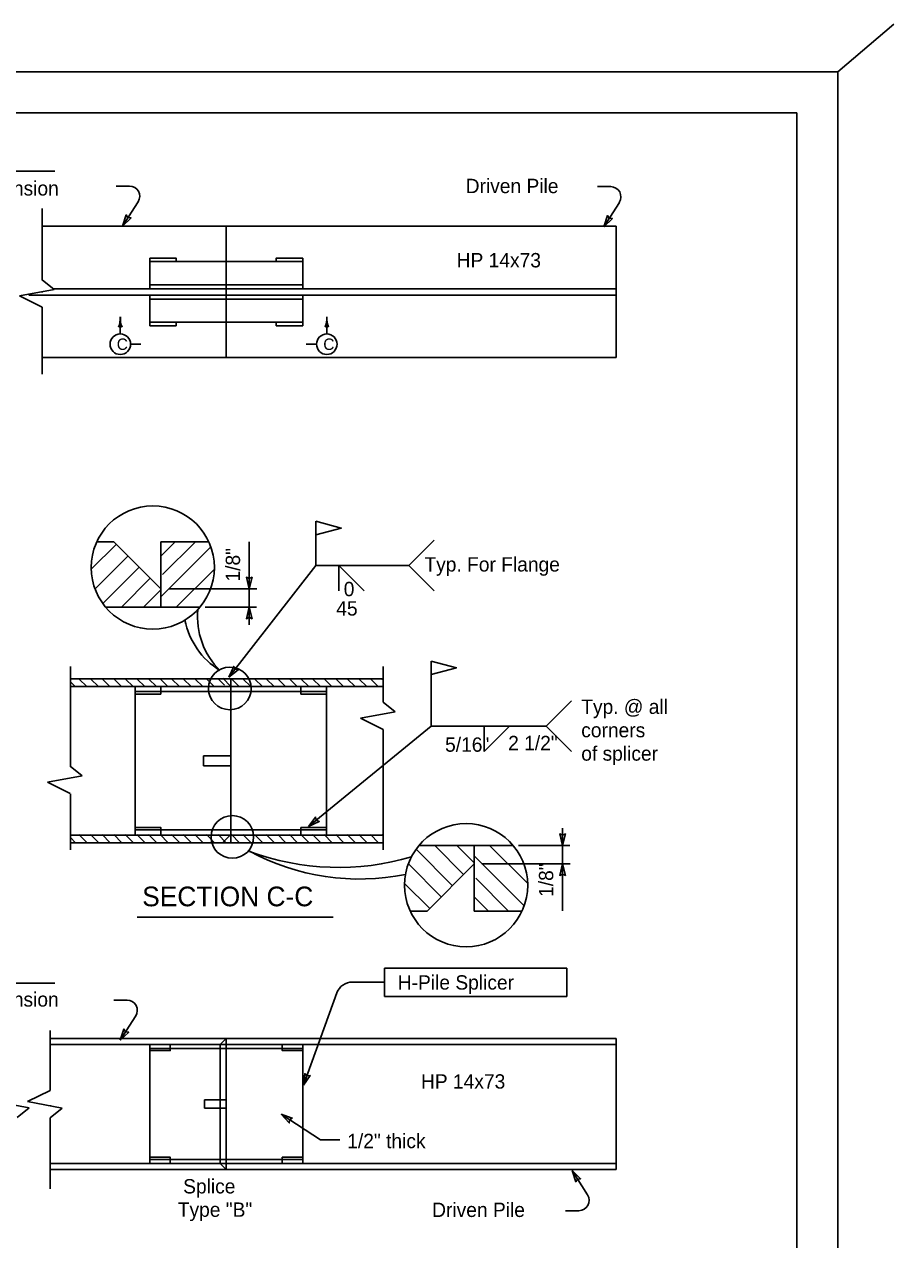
# Model space of a CAD drawing. Extents: x 999.2 to 1036.7, y 999.3 to 1022.6.
# Drawn here: x 1026.08 to 1036.68, y 1007.76 to 1022.58 of the extents above; entities that cross this region are included whole.
import ezdxf

# ---------------------------------------------------------------- set-up
doc = ezdxf.new("R2010")
doc.units = 0
for name, color, linetype in [('01-Slab', 7, 'Continuous'), ('03-Dimensions', 7, 'Continuous'), ('04-Hidden', 7, 'Continuous'), ('10-Sheet Border', 7, 'Continuous'), ('Level 14', 7, 'Continuous'), ('S_PL_Dimens_PR', 7, 'Continuous')]:
    doc.layers.add(name, color=color, linetype=linetype)

msp = doc.modelspace()

# ---------------------------------------------------------------- linework, layer by layer
at = {"layer": '01-Slab'}
for p, q in [((1026.3, 1020.119), (1033.3, 1020.119)), ((1028.545, 1018.519), (1028.545, 1020.119)), ((1033.3, 1019.319), (1033.3, 1020.119)), ((1033.3, 1019.319), (1033.3, 1018.519)), ((1027.253, 1018.806), (1027.253, 1019.014)), ((1027.253, 1019.014), (1027.253, 1018.904)), ((1029.771, 1018.806), (1029.771, 1019.014)), ((1029.771, 1019.014), (1029.771, 1018.904)), ((1027.378, 1018.681), (1027.503, 1018.681)), ((1029.646, 1018.681), (1029.521, 1018.681)), ((1026.3, 1018.519), (1033.3, 1018.519)), ((1026.967, 1016.274), (1027.174, 1016.274)), ((1027.747, 1015.701), (1027.174, 1016.274)), ((1027.747, 1016.274), (1027.747, 1015.474)), ((1027.747, 1016.274), (1028.33, 1016.274)), ((1027.082, 1015.474), (1028.223, 1015.474)), ((1026.644, 1014.603), (1030.458, 1014.603)), ((1028.602, 1014.509), (1028.502, 1014.609)), ((1028.602, 1014.509), (1028.602, 1014.603)), ((1026.644, 1014.509), (1030.458, 1014.509)), ((1027.435, 1014.509), (1029.768, 1014.509)), ((1027.435, 1012.696), (1027.435, 1014.509)), ((1027.435, 1014.446), (1029.768, 1014.446)), ((1029.768, 1012.696), (1029.768, 1014.509)), ((1028.268, 1013.54), (1028.268, 1013.665)), ((1028.268, 1013.665), (1028.601, 1013.665)), ((1028.601, 1013.54), (1028.601, 1013.665)), ((1028.268, 1013.54), (1028.601, 1013.54)), ((1027.435, 1012.759), (1029.768, 1012.759)), ((1026.644, 1012.696), (1030.458, 1012.696)), ((1026.644, 1012.603), (1030.458, 1012.603)), ((1027.435, 1012.696), (1029.768, 1012.696)), ((1028.602, 1012.703), (1028.508, 1012.609)), ((1028.602, 1012.703), (1028.602, 1012.603)), ((1030.895, 1012.571), (1032.043, 1012.571)), ((1031.566, 1011.771), (1031.566, 1012.571)), ((1031.566, 1012.345), (1030.994, 1011.771)), ((1030.787, 1011.771), (1030.994, 1011.771)), ((1031.566, 1011.771), (1032.151, 1011.771)), ((1027.458, 1011.697), (1029.85, 1011.697)), ((1026.398, 1010.219), (1033.3, 1010.219)), ((1026.398, 1010.144), (1028.47, 1010.144)), ((1027.611, 1008.694), (1027.611, 1010.144)), ((1027.611, 1010.144), (1028.49, 1010.144)), ((1027.611, 1010.094), (1029.478, 1010.094)), ((1028.47, 1010.144), (1028.545, 1010.219)), ((1028.47, 1010.144), (1033.3, 1010.144)), ((1028.545, 1010.144), (1028.545, 1010.219)), ((1028.545, 1010.144), (1029.478, 1010.144)), ((1029.478, 1008.694), (1029.478, 1010.144)), ((1033.3, 1009.419), (1033.3, 1010.219)), ((1028.278, 1009.369), (1028.278, 1009.468)), ((1028.278, 1009.468), (1028.545, 1009.468)), ((1028.278, 1009.369), (1028.545, 1009.369)), ((1028.545, 1009.369), (1028.545, 1009.468)), ((1033.3, 1009.419), (1033.3, 1008.619)), ((1027.611, 1008.743), (1029.478, 1008.743)), ((1026.398, 1008.694), (1033.3, 1008.694)), ((1026.398, 1008.619), (1033.3, 1008.619)), ((1027.611, 1008.694), (1029.478, 1008.694)), ((1028.47, 1008.694), (1028.544, 1008.62)), ((1028.545, 1008.694), (1028.545, 1008.619))]:
    msp.add_line(p, q, dxfattribs=at)
for centre in [(1027.253, 1018.681), (1029.771, 1018.681)]:
    msp.add_circle(centre, 0.125, dxfattribs=at)
for centre, radius, start, end in [((1026.955, 1018.999), 0.298, 338.277, 2.8066), ((1027.551, 1018.999), 0.298, 177.1934, 201.723), ((1029.473, 1018.999), 0.298, 338.277, 2.8066), ((1030.069, 1018.999), 0.298, 177.1934, 201.723), ((1027.253, 1018.883), 0.0214, 17.3721, 162.6197), ((1029.771, 1018.883), 0.0214, 17.3803, 162.6279)]:
    msp.add_arc(centre, radius, start, end, dxfattribs=at)
at = {"layer": '03-Dimensions'}
for p, q in [((1022.796, 1020.79), (1026.455, 1020.79)), ((1027.202, 1020.61), (1027.365, 1020.61)), ((1033.07, 1020.602), (1033.232, 1020.602)), ((1026.3, 1019.464), (1026.3, 1020.334)), ((1027.47, 1020.418), (1027.28, 1020.121)), ((1033.338, 1020.41), (1033.148, 1020.113)), ((1026.299, 1019.465), (1026.446, 1019.347)), ((1026.446, 1019.347), (1026.023, 1019.269)), ((1026.023, 1019.269), (1026.299, 1019.132)), ((1026.299, 1019.313), (1026.299, 1019.32)), ((1026.3, 1018.316), (1026.3, 1019.131)), ((1029.638, 1016.523), (1029.638, 1015.982)), ((1029.947, 1016.44), (1029.638, 1016.523)), ((1029.638, 1016.523), (1029.638, 1016.357)), ((1029.638, 1016.357), (1029.947, 1016.44)), ((1027.205, 1016.245), (1026.898, 1015.938)), ((1027.921, 1016.274), (1027.746, 1016.098)), ((1028.357, 1016.212), (1027.748, 1015.603)), ((1028.168, 1016.274), (1027.769, 1015.874)), ((1028.825, 1016.271), (1028.825, 1015.701)), ((1030.771, 1015.982), (1031.08, 1016.291)), ((1027.347, 1016.101), (1026.949, 1015.703)), ((1027.481, 1015.962), (1027.039, 1015.52)), ((1028.4, 1015.94), (1027.935, 1015.474)), ((1029.919, 1015.982), (1030.228, 1015.673)), ((1029.919, 1015.982), (1029.919, 1015.673)), ((1030.771, 1015.982), (1031.08, 1015.673)), ((1027.619, 1015.828), (1027.266, 1015.474)), ((1027.751, 1015.689), (1027.536, 1015.474)), ((1027.843, 1015.701), (1028.918, 1015.701)), ((1028.825, 1015.7), (1028.825, 1015.472)), ((1028.287, 1015.474), (1028.915, 1015.474)), ((1028.825, 1015.474), (1028.826, 1015.474)), ((1028.825, 1015.474), (1028.825, 1015.262)), ((1031.352, 1014.736), (1031.043, 1014.818)), ((1031.043, 1014.818), (1031.043, 1014.653)), ((1026.644, 1013.799), (1026.644, 1014.751)), ((1030.458, 1014.318), (1030.458, 1014.751)), ((1031.043, 1014.024), (1031.043, 1014.747)), ((1031.043, 1014.653), (1031.352, 1014.736)), ((1026.707, 1014.503), (1026.644, 1014.566)), ((1026.848, 1014.503), (1026.748, 1014.603)), ((1026.99, 1014.503), (1026.89, 1014.603)), ((1027.131, 1014.503), (1027.031, 1014.603)), ((1027.272, 1014.503), (1027.173, 1014.603)), ((1027.414, 1014.503), (1027.314, 1014.603)), ((1027.555, 1014.503), (1027.455, 1014.603)), ((1027.697, 1014.503), (1027.597, 1014.603)), ((1027.838, 1014.503), (1027.738, 1014.603)), ((1027.979, 1014.503), (1027.879, 1014.603)), ((1028.121, 1014.503), (1028.021, 1014.603)), ((1028.262, 1014.503), (1028.162, 1014.603)), ((1028.403, 1014.503), (1028.304, 1014.603)), ((1028.523, 1014.524), (1028.445, 1014.603)), ((1028.707, 1014.503), (1028.607, 1014.603)), ((1028.848, 1014.503), (1028.748, 1014.603)), ((1028.99, 1014.503), (1028.89, 1014.603)), ((1029.131, 1014.503), (1029.031, 1014.603)), ((1029.272, 1014.503), (1029.173, 1014.603)), ((1029.414, 1014.503), (1029.314, 1014.603)), ((1029.555, 1014.503), (1029.455, 1014.603)), ((1029.697, 1014.503), (1029.597, 1014.603)), ((1029.838, 1014.503), (1029.738, 1014.603)), ((1029.979, 1014.503), (1029.879, 1014.603)), ((1030.121, 1014.503), (1030.021, 1014.603)), ((1030.262, 1014.503), (1030.162, 1014.603)), ((1030.403, 1014.503), (1030.304, 1014.603)), ((1030.457, 1014.588), (1030.443, 1014.603)), ((1031.043, 1014.509), (1031.043, 1014.2)), ((1030.458, 1014.318), (1030.605, 1014.2)), ((1032.447, 1014.024), (1032.756, 1014.333)), ((1030.605, 1014.2), (1030.182, 1014.122)), ((1030.182, 1014.122), (1030.458, 1013.984)), ((1030.458, 1014.166), (1030.458, 1014.173)), ((1030.458, 1012.519), (1030.458, 1013.984)), ((1031.043, 1014.024), (1032.447, 1014.024)), ((1031.689, 1014.024), (1031.689, 1013.715)), ((1031.689, 1013.715), (1031.998, 1014.024)), ((1032.447, 1014.024), (1032.756, 1013.715)), ((1026.644, 1013.53), (1026.644, 1013.799)), ((1026.641, 1013.539), (1026.788, 1013.421)), ((1026.788, 1013.421), (1026.365, 1013.343)), ((1026.365, 1013.343), (1026.641, 1013.205)), ((1026.641, 1013.387), (1026.641, 1013.394)), ((1026.644, 1012.519), (1026.644, 1013.201)), ((1032.645, 1012.571), (1032.645, 1012.783)), ((1026.707, 1012.603), (1026.644, 1012.666)), ((1026.848, 1012.603), (1026.748, 1012.703)), ((1026.99, 1012.603), (1026.89, 1012.703)), ((1027.131, 1012.603), (1027.031, 1012.703)), ((1027.272, 1012.603), (1027.173, 1012.703)), ((1027.414, 1012.603), (1027.314, 1012.703)), ((1027.555, 1012.603), (1027.455, 1012.703)), ((1027.697, 1012.603), (1027.597, 1012.703)), ((1027.838, 1012.603), (1027.738, 1012.703)), ((1027.979, 1012.603), (1027.879, 1012.703)), ((1028.121, 1012.603), (1028.021, 1012.703)), ((1028.262, 1012.603), (1028.162, 1012.703)), ((1028.403, 1012.603), (1028.304, 1012.703)), ((1028.545, 1012.603), (1028.445, 1012.703)), ((1028.707, 1012.603), (1028.607, 1012.703)), ((1028.848, 1012.603), (1028.748, 1012.703)), ((1028.99, 1012.603), (1028.89, 1012.703)), ((1029.131, 1012.603), (1029.031, 1012.703)), ((1029.272, 1012.603), (1029.173, 1012.703)), ((1029.414, 1012.603), (1029.314, 1012.703)), ((1029.555, 1012.603), (1029.455, 1012.703)), ((1029.697, 1012.603), (1029.597, 1012.703)), ((1029.838, 1012.603), (1029.738, 1012.703)), ((1029.979, 1012.603), (1029.879, 1012.703)), ((1030.121, 1012.603), (1030.021, 1012.703)), ((1030.262, 1012.603), (1030.162, 1012.703)), ((1030.403, 1012.603), (1030.304, 1012.703)), ((1030.457, 1012.688), (1030.443, 1012.703)), ((1031.3, 1012.083), (1030.859, 1012.525)), ((1031.439, 1012.217), (1031.086, 1012.571)), ((1031.57, 1012.356), (1031.356, 1012.571)), ((1032.22, 1012.105), (1031.755, 1012.571)), ((1032.107, 1012.571), (1032.735, 1012.571)), ((1032.645, 1012.345), (1032.645, 1012.573)), ((1032.645, 1012.571), (1032.645, 1012.571)), ((1031.166, 1011.944), (1030.769, 1012.342)), ((1032.176, 1011.833), (1031.568, 1012.443)), ((1031.662, 1012.345), (1032.737, 1012.345)), ((1032.645, 1011.774), (1032.645, 1012.345)), ((1031.988, 1011.771), (1031.588, 1012.171)), ((1031.025, 1011.8), (1030.718, 1012.108)), ((1031.741, 1011.771), (1031.565, 1011.947)), ((1030.476, 1011.076), (1032.699, 1011.076)), ((1030.476, 1010.729), (1030.476, 1011.076)), ((1032.699, 1011.076), (1032.699, 1010.729)), ((1022.796, 1010.89), (1026.455, 1010.89)), ((1027.173, 1010.684), (1027.335, 1010.684)), ((1032.699, 1010.729), (1030.476, 1010.729)), ((1027.441, 1010.492), (1027.251, 1010.195)), ((1026.398, 1010.315), (1026.398, 1009.582)), ((1026.12, 1009.447), (1026.396, 1009.585)), ((1026.142, 1009.37), (1025.719, 1009.448)), ((1025.995, 1009.252), (1026.142, 1009.37)), ((1026.544, 1009.369), (1026.12, 1009.447)), ((1026.396, 1009.403), (1026.396, 1009.396)), ((1026.396, 1009.251), (1026.544, 1009.369)), ((1026.398, 1009.25), (1026.398, 1008.383)), ((1032.951, 1008.31), (1032.761, 1008.607)), ((1032.683, 1008.118), (1032.845, 1008.118))]:
    msp.add_line(p, q, dxfattribs=at)
for points in [[(1027.611, 1019.731), (1027.934, 1019.731), (1027.934, 1019.689), (1027.611, 1019.689)], [(1029.478, 1019.731), (1029.155, 1019.731), (1029.155, 1019.689), (1029.478, 1019.689)], [(1027.611, 1018.906), (1027.934, 1018.906), (1027.934, 1018.948), (1027.611, 1018.948)], [(1029.478, 1018.906), (1029.155, 1018.906), (1029.155, 1018.948), (1029.478, 1018.948)], [(1029.638, 1016.523), (1029.947, 1016.44), (1029.638, 1016.357)], [(1031.043, 1014.818), (1031.352, 1014.736), (1031.043, 1014.653)], [(1027.435, 1014.509), (1027.747, 1014.509), (1027.747, 1014.415), (1027.435, 1014.415)], [(1029.456, 1014.509), (1029.768, 1014.509), (1029.768, 1014.415), (1029.456, 1014.415)], [(1027.435, 1012.79), (1027.747, 1012.79), (1027.747, 1012.696), (1027.435, 1012.696)], [(1029.456, 1012.79), (1029.768, 1012.79), (1029.768, 1012.696), (1029.456, 1012.696)], [(1027.611, 1010.144), (1027.861, 1010.144), (1027.861, 1010.069), (1027.611, 1010.069)], [(1029.228, 1010.144), (1029.478, 1010.144), (1029.478, 1010.069), (1029.228, 1010.069)], [(1027.611, 1008.769), (1027.861, 1008.769), (1027.861, 1008.694), (1027.611, 1008.694)], [(1029.228, 1008.769), (1029.478, 1008.769), (1029.478, 1008.694), (1029.228, 1008.694)]]:
    msp.add_lwpolyline(points, close=True, dxfattribs=at)
for points in [[(1028.578, 1014.622), (1029.638, 1015.982), (1030.771, 1015.982)], [(1029.548, 1012.8), (1031.043, 1014.024)], [(1030.082, 1010.905), (1030.469, 1010.905)], [(1029.486, 1009.647), (1029.894, 1010.773)], [(1029.214, 1009.293), (1029.694, 1008.983), (1029.93, 1008.983)]]:
    msp.add_lwpolyline(points, dxfattribs=at)
for centre, radius in [((1027.649, 1015.959), 0.751), ((1028.589, 1014.485), 0.26), ((1028.619, 1012.674), 0.26), ((1031.469, 1012.086), 0.751)]:
    msp.add_circle(centre, radius, dxfattribs=at)
for centre, radius, start, end in [((1027.365, 1020.485), 0.125, 327.4167, 90), ((1033.232, 1020.477), 0.125, 327.4167, 90), ((1029.112, 1015.359), 0.918, 174.5613, 225.4733), ((1028.952, 1015.496), 0.928, 191.0679, 238.5499), ((1029.914, 1015.395), 3.093, 249.4534, 286.6972), ((1030.167, 1014.982), 2.821, 241.6693, 281.5065), ((1030.082, 1010.705), 0.2, 90, 160.1001), ((1027.335, 1010.559), 0.125, 327.4167, 90), ((1032.845, 1008.243), 0.125, 270, 32.5833)]:
    msp.add_arc(centre, radius, start, end, dxfattribs=at)
at = {"layer": '04-Hidden'}
for p, q in [((1027.611, 1019.689), (1029.478, 1019.689)), ((1027.611, 1019.356), (1027.611, 1019.689)), ((1029.478, 1019.356), (1029.478, 1019.689)), ((1026.137, 1019.281), (1033.3, 1019.281)), ((1026.43, 1019.356), (1033.3, 1019.356)), ((1027.611, 1019.406), (1029.478, 1019.406)), ((1027.611, 1018.948), (1027.611, 1019.281)), ((1029.478, 1018.948), (1029.478, 1019.281)), ((1027.611, 1019.231), (1029.478, 1019.231)), ((1027.611, 1018.948), (1029.478, 1018.948)), ((1028.602, 1012.603), (1028.602, 1014.603)), ((1028.47, 1009.42), (1028.47, 1010.144)), ((1028.545, 1009.42), (1028.545, 1010.144)), ((1028.47, 1009.42), (1028.47, 1008.694)), ((1028.545, 1009.42), (1028.545, 1008.694))]:
    msp.add_line(p, q, dxfattribs=at)
at = {"layer": '10-Sheet Border'}
for p, q in [((1007, 1021.5), (1035.5, 1021.5)), ((1035.5, 1021.5), (1035.5, 1000.5))]:
    msp.add_line(p, q, dxfattribs=at)
at = {"layer": 'Level 14'}
for p, q in [((1036, 1022), (1036.683, 1022.581)), ((1036, 1022), (1000, 1022)), ((1036, 1000), (1036, 1022))]:
    msp.add_line(p, q, dxfattribs=at)
at = {"layer": 'S_PL_Dimens_PR'}
for points in [[(1027.28, 1020.121), (1027.326, 1020.258), (1027.346, 1020.224), (1027.385, 1020.22)], [(1033.148, 1020.113), (1033.194, 1020.25), (1033.214, 1020.217), (1033.253, 1020.212)], [(1028.825, 1015.701), (1028.79, 1015.841), (1028.825, 1015.823), (1028.86, 1015.841)], [(1028.825, 1015.474), (1028.86, 1015.334), (1028.825, 1015.352), (1028.79, 1015.334)], [(1028.578, 1014.622), (1028.636, 1014.754), (1028.653, 1014.719), (1028.691, 1014.711)], [(1029.548, 1012.8), (1029.634, 1012.916), (1029.642, 1012.877), (1029.678, 1012.861)], [(1032.645, 1012.571), (1032.61, 1012.711), (1032.645, 1012.694), (1032.68, 1012.711)], [(1032.645, 1012.345), (1032.68, 1012.205), (1032.645, 1012.222), (1032.61, 1012.205)], [(1027.251, 1010.195), (1027.297, 1010.332), (1027.317, 1010.298), (1027.356, 1010.294)], [(1029.486, 1009.647), (1029.501, 1009.79), (1029.528, 1009.762), (1029.567, 1009.766)], [(1029.214, 1009.293), (1029.35, 1009.246), (1029.317, 1009.226), (1029.312, 1009.187)], [(1032.761, 1008.607), (1032.866, 1008.508), (1032.827, 1008.504), (1032.807, 1008.47)]]:
    msp.add_lwpolyline(points, close=True, dxfattribs=at)

# ---------------------------------------------------------------- texts
at = {"layer": '01-Slab'}
msp.add_text('SECTION C-C', height=0.24, dxfattribs=at).set_placement((1027.52, 1011.829))
at = {"layer": '03-Dimensions'}
for s, height, p in [('Pile Extension', 0.175, (1025.02, 1020.494)), ('Driven Pile', 0.175, (1031.464, 1020.523)), ('HP 14x73', 0.175, (1031.354, 1019.618)), ('C', 0.14, (1027.21, 1018.611)), ('C', 0.14, (1029.728, 1018.611)), ('Typ. For Flange', 0.175, (1030.961, 1015.91)), ('0', 0.175, (1029.977, 1015.609)), ('45', 0.175, (1029.886, 1015.373)), ('Typ. @ all', 0.175, (1032.873, 1014.174)), ('corners', 0.175, (1032.873, 1013.889)), ('5/16"', 0.175, (1031.213, 1013.713)), ('2 1/2"', 0.175, (1031.982, 1013.732)), ('of splicer', 0.175, (1032.873, 1013.604)), ('H-Pile Splicer', 0.175, (1030.636, 1010.813)), ('Pile Extension', 0.175, (1025.019, 1010.606)), ('HP 14x73', 0.175, (1030.919, 1009.606)), ('1/2" thick', 0.175, (1030.02, 1008.88)), (' Splice', 0.175, (1027.954, 1008.328)), ('Type "B"', 0.175, (1027.954, 1008.043)), ('Driven Pile', 0.175, (1031.055, 1008.041))]:
    msp.add_text(s, height=height, dxfattribs=at).set_placement(p)
for p in [(1028.713, 1015.788), (1032.532, 1011.943)]:
    msp.add_text('1/8"', height=0.175, rotation=90, dxfattribs=at).set_placement(p)

doc.saveas('drawing.dxf')
